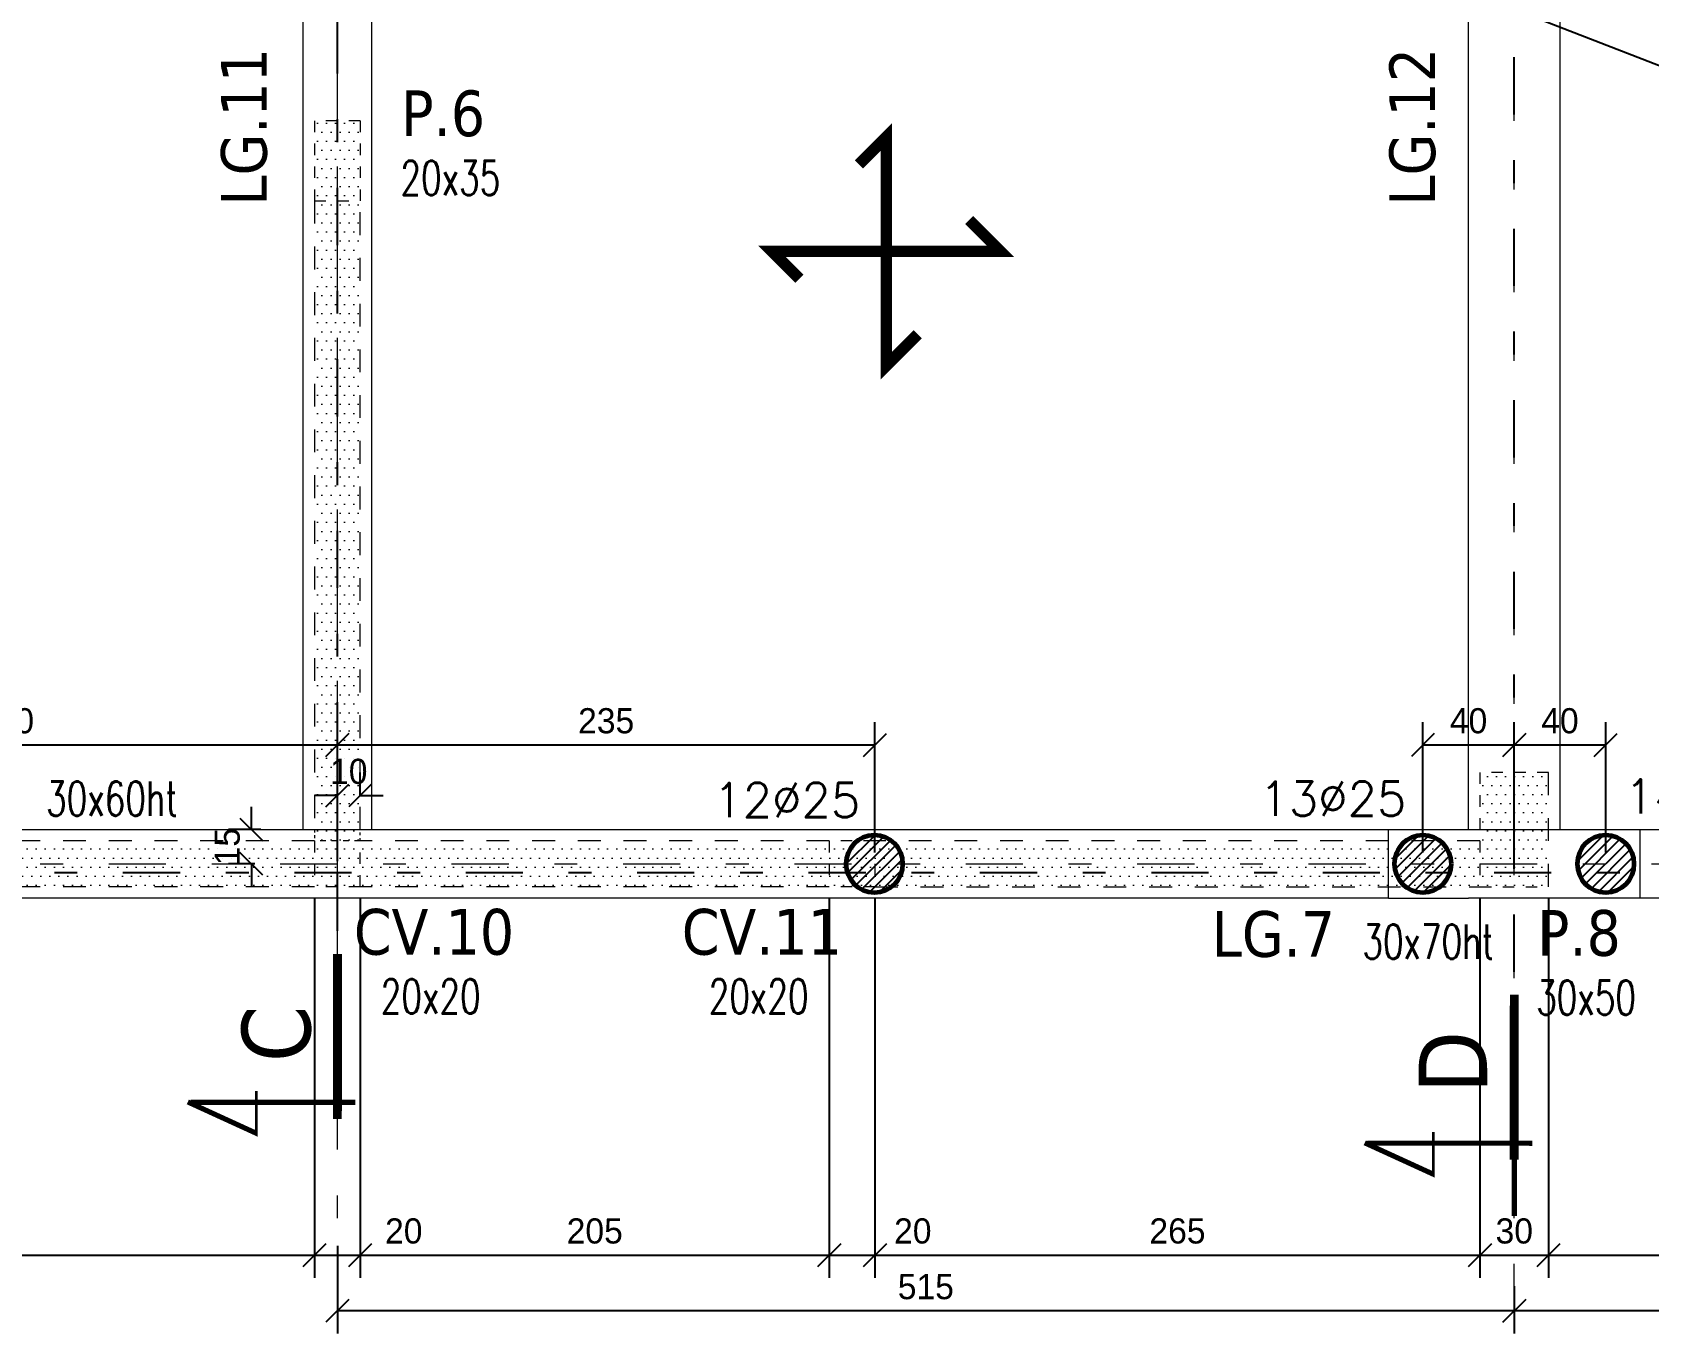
# Model space of a CAD drawing. Header units: centimetres. Extents: x -4069 to 1403, y -6242 to 452.
# Drawn here: x -3472 to -2765, y -1184 to -615 of the extents above; entities that cross this region are included whole.
import ezdxf
from ezdxf.enums import TextEntityAlignment as Align

# ---------------------------------------------------------------- set-up
doc = ezdxf.new("R2010")
doc.units = ezdxf.units.CM
doc.header["$LTSCALE"] = 100
doc.linetypes.add('GrDotted', pattern=[0.4, 0.1, -0.1, 0.1, -0.1])
doc.linetypes.add('GrFeatureAxis', pattern=[0.85, 0.25, -0.2, 0.1, -0.2, 0.1])
for name, color, linetype in [('COTATION', 1, 'Continuous'), ('farges. Bottom view 4 - Souterain', 7, 'Continuous'), ('STR_LABEL', 20, 'Continuous'), ('STR_TXT', 102, 'Continuous')]:
    doc.layers.add(name, color=color, linetype=linetype)
doc.styles.add('EPAIS', font='TAHOMA.TTF')
doc.styles.add('FIN', font='romans.shx')
doc.dimstyles.new('BRUNO-502', dxfattribs={"dimtxt": 11, "dimasz": 10, "dimexe": 10, "dimexo": 5, "dimgap": 5, "dimtad": 1, "dimdec": 0, "dimzin": 0, "dimdsep": 46, "dimtxsty": 'Standard', "dimblk": 'OBLIQUE', "dimcen": 0, "dimclrt": 7, "dimadec": 0, "dimazin": 0, "dimtfac": 1, "dimtdec": 0, "dimtix": 1, "dimtofl": 0, "dimtmove": 0, "dimatfit": 3, "dimldrblk": 'OBLIQUE', "dimfxl": 0, "dimtolj": 1, "dimtzin": 0, "dimarcsym": 0})

# ---------------------------------------------------------------- blocks, each defined once
blk = doc.blocks.new('_OBLIQUE')
at = {"color": 0, "linetype": 'ByBlock'}
blk.add_line((-0.5, -0.5), (0.5, 0.5), dxfattribs=at)
blk = doc.blocks.new('*D35')
at = {"layer": 'COTATION', "color": 0, "lineweight": -2}
for p, q in [((-3343.9, -398.86), (-3974.2, -398.86)), ((-3964.2, -398.86), (-3964.2, -978.86)), ((-3765.27, -978.86), (-3974.2, -978.86))]:
    blk.add_line(p, q, dxfattribs=at)
at = {"layer": 'DEFPOINTS', "color": 0}
for p in [(-3338.9, -398.86), (-3964.2, -978.86), (-3760.27, -978.86)]:
    blk.add_point(p, dxfattribs=at)
at = {"layer": 'COTATION', "color": 0, "lineweight": -2, "xscale": 10, "yscale": 10, "zscale": 10}
for p, rotation in [((-3964.2, -398.86), 90), ((-3964.2, -978.86), 270)]:
    blk.add_blockref('_OBLIQUE', p, dxfattribs=dict(at, rotation=rotation))
at = {"layer": 'COTATION', "color": 7, "insert": (-3974.7, -688.86), "char_height": 11, "attachment_point": 5, "rotation": 90}
blk.add_mtext('\\A1;580', dxfattribs=at)
blk = doc.blocks.new('*D40')
at = {"layer": 'COTATION', "color": 0, "lineweight": -2}
for p, q in [((-3353.9, -438.86), (-3932.53, -438.86)), ((-3922.53, -963.86), (-3922.53, -438.86)), ((-3881.09, -963.86), (-3932.53, -963.86))]:
    blk.add_line(p, q, dxfattribs=at)
at = {"layer": 'DEFPOINTS', "color": 0}
for p in [(-3922.53, -438.86), (-3348.9, -438.86), (-3876.09, -963.86)]:
    blk.add_point(p, dxfattribs=at)
at = {"layer": 'COTATION', "color": 0, "lineweight": -2, "xscale": 10, "yscale": 10, "zscale": 10}
for p, rotation in [((-3922.53, -438.86), 90), ((-3922.53, -963.86), 270)]:
    blk.add_blockref('_OBLIQUE', p, dxfattribs=dict(at, rotation=rotation))
at = {"layer": 'COTATION', "color": 7, "insert": (-3933.03, -701.36), "char_height": 11, "attachment_point": 5, "rotation": 90}
blk.add_mtext('\\A1;525', dxfattribs=at)
blk = doc.blocks.new('*D42')
at = {"layer": 'COTATION', "color": 0, "lineweight": -2}
for p, q in [((-3628.9, -973.86), (-3628.9, -916.85)), ((-3338.9, -977.69), (-3338.9, -916.85)), ((-3628.9, -926.85), (-3338.9, -926.85))]:
    blk.add_line(p, q, dxfattribs=at)
at = {"layer": 'DEFPOINTS', "color": 0}
for p in [(-3338.9, -926.85), (-3628.9, -978.86), (-3338.9, -982.69)]:
    blk.add_point(p, dxfattribs=at)
at = {"layer": 'COTATION', "color": 0, "lineweight": -2, "xscale": 10, "yscale": 10, "zscale": 10, "rotation": 180}
blk.add_blockref('_OBLIQUE', (-3628.9, -926.85), dxfattribs=at)
at = {"layer": 'COTATION', "color": 0, "lineweight": -2, "xscale": 10, "yscale": 10, "zscale": 10}
blk.add_blockref('_OBLIQUE', (-3338.9, -926.85), dxfattribs=at)
at = {"layer": 'COTATION', "color": 7, "insert": (-3483.9, -916.35), "char_height": 11, "attachment_point": 5}
blk.add_mtext('\\A1;290', dxfattribs=at)
blk = doc.blocks.new('*D43')
at = {"layer": 'COTATION', "color": 0, "lineweight": -2}
for p, q in [((-3338.9, -973.86), (-3338.9, -916.85)), ((-3103.66, -973.86), (-3103.66, -916.85)), ((-3338.9, -926.85), (-3103.66, -926.85))]:
    blk.add_line(p, q, dxfattribs=at)
at = {"layer": 'DEFPOINTS', "color": 0}
for p in [(-3103.66, -926.85), (-3338.9, -978.86), (-3103.66, -978.86)]:
    blk.add_point(p, dxfattribs=at)
at = {"layer": 'COTATION', "color": 0, "lineweight": -2, "xscale": 10, "yscale": 10, "zscale": 10, "rotation": 180}
blk.add_blockref('_OBLIQUE', (-3338.9, -926.85), dxfattribs=at)
at = {"layer": 'COTATION', "color": 0, "lineweight": -2, "xscale": 10, "yscale": 10, "zscale": 10}
blk.add_blockref('_OBLIQUE', (-3103.66, -926.85), dxfattribs=at)
at = {"layer": 'COTATION', "color": 7, "insert": (-3221.28, -916.35), "char_height": 11, "attachment_point": 5}
blk.add_mtext('\\A1;235', dxfattribs=at)
blk = doc.blocks.new('*D44')
at = {"layer": 'COTATION', "color": 0, "lineweight": -2}
for p, q in [((-2863.9, -973.86), (-2863.9, -916.85)), ((-2823.9, -973.86), (-2823.9, -916.85)), ((-2863.9, -926.85), (-2823.9, -926.85))]:
    blk.add_line(p, q, dxfattribs=at)
at = {"layer": 'DEFPOINTS', "color": 0}
for p in [(-2823.9, -926.85), (-2863.9, -978.86), (-2823.9, -978.86)]:
    blk.add_point(p, dxfattribs=at)
at = {"layer": 'COTATION', "color": 0, "lineweight": -2, "xscale": 10, "yscale": 10, "zscale": 10, "rotation": 180}
blk.add_blockref('_OBLIQUE', (-2863.9, -926.85), dxfattribs=at)
at = {"layer": 'COTATION', "color": 0, "lineweight": -2, "xscale": 10, "yscale": 10, "zscale": 10}
blk.add_blockref('_OBLIQUE', (-2823.9, -926.85), dxfattribs=at)
at = {"layer": 'COTATION', "color": 7, "insert": (-2843.9, -916.35), "char_height": 11, "attachment_point": 5}
blk.add_mtext('\\A1;40', dxfattribs=at)
blk = doc.blocks.new('*D45')
at = {"layer": 'COTATION', "color": 0, "lineweight": -2}
for p, q in [((-2823.9, -973.86), (-2823.9, -916.85)), ((-2783.9, -973.86), (-2783.9, -916.85)), ((-2823.9, -926.85), (-2783.9, -926.85))]:
    blk.add_line(p, q, dxfattribs=at)
at = {"layer": 'DEFPOINTS', "color": 0}
for p in [(-2783.9, -926.85), (-2823.9, -978.86), (-2783.9, -978.86)]:
    blk.add_point(p, dxfattribs=at)
at = {"layer": 'COTATION', "color": 0, "lineweight": -2, "xscale": 10, "yscale": 10, "zscale": 10, "rotation": 180}
blk.add_blockref('_OBLIQUE', (-2823.9, -926.85), dxfattribs=at)
at = {"layer": 'COTATION', "color": 0, "lineweight": -2, "xscale": 10, "yscale": 10, "zscale": 10}
blk.add_blockref('_OBLIQUE', (-2783.9, -926.85), dxfattribs=at)
at = {"layer": 'COTATION', "color": 7, "insert": (-2803.9, -916.35), "char_height": 11, "attachment_point": 5}
blk.add_mtext('\\A1;40', dxfattribs=at)
blk = doc.blocks.new('*D59')
at = {"layer": 'COTATION', "color": 0, "lineweight": -2}
for p, q in [((-3376.54, -963.86), (-3376.54, -953.86)), ((-3372.4, -963.86), (-3386.54, -963.86)), ((-3375.01, -978.86), (-3386.54, -978.86)), ((-3376.54, -978.86), (-3376.54, -988.86))]:
    blk.add_line(p, q, dxfattribs=at)
at = {"layer": 'DEFPOINTS', "color": 0}
for p in [(-3376.54, -963.86), (-3367.4, -963.86), (-3370.01, -978.86)]:
    blk.add_point(p, dxfattribs=at)
at = {"layer": 'COTATION', "color": 0, "lineweight": -2, "xscale": 10, "yscale": 10, "zscale": 10}
for p, rotation in [((-3376.54, -963.86), 270), ((-3376.54, -978.86), 90)]:
    blk.add_blockref('_OBLIQUE', p, dxfattribs=dict(at, rotation=rotation))
at = {"layer": 'COTATION', "color": 7, "insert": (-3387.04, -971.36), "char_height": 11, "attachment_point": 5, "rotation": 90}
blk.add_mtext('\\A1;15', dxfattribs=at)
blk = doc.blocks.new('*D60')
at = {"layer": 'COTATION', "color": 0, "lineweight": -2}
for p, q in [((-3338.9, -949.04), (-3338.9, -938.98)), ((-3328.9, -949.04), (-3328.9, -938.98)), ((-3338.9, -948.98), (-3348.9, -948.98)), ((-3328.9, -948.98), (-3318.9, -948.98))]:
    blk.add_line(p, q, dxfattribs=at)
at = {"layer": 'DEFPOINTS', "color": 0}
for p in [(-3338.9, -954.04), (-3328.9, -948.98), (-3328.9, -954.04)]:
    blk.add_point(p, dxfattribs=at)
at = {"layer": 'COTATION', "color": 0, "lineweight": -2, "xscale": 10, "yscale": 10, "zscale": 10}
blk.add_blockref('_OBLIQUE', (-3338.9, -948.98), dxfattribs=at)
at = {"layer": 'COTATION', "color": 0, "lineweight": -2, "xscale": 10, "yscale": 10, "zscale": 10, "rotation": 180}
blk.add_blockref('_OBLIQUE', (-3328.9, -948.98), dxfattribs=at)
at = {"layer": 'COTATION', "color": 7, "insert": (-3333.9, -938.48), "char_height": 11, "attachment_point": 5}
blk.add_mtext('\\A1;10', dxfattribs=at)
blk = doc.blocks.new('*D69')
at = {"layer": 'COTATION', "color": 0, "lineweight": -2}
for p, q in [((-2823.9, -1163.62), (-2823.9, -1184.35)), ((-2224.9, -1169.35), (-2224.9, -1164.35)), ((-2224.9, -1174.35), (-2823.9, -1174.35))]:
    blk.add_line(p, q, dxfattribs=at)
at = {"layer": 'DEFPOINTS', "color": 0}
for p in [(-2823.9, -1158.62), (-2823.9, -1174.35), (-2224.9, -1174.35)]:
    blk.add_point(p, dxfattribs=at)
at = {"layer": 'COTATION', "color": 0, "lineweight": -2, "xscale": 10, "yscale": 10, "zscale": 10, "rotation": 180}
blk.add_blockref('_OBLIQUE', (-2823.9, -1174.35), dxfattribs=at)
at = {"layer": 'COTATION', "color": 0, "lineweight": -2, "xscale": 10, "yscale": 10, "zscale": 10}
blk.add_blockref('_OBLIQUE', (-2224.9, -1174.35), dxfattribs=at)
at = {"layer": 'COTATION', "color": 7, "insert": (-2524.4, -1163.85), "char_height": 11, "attachment_point": 5}
blk.add_mtext('\\A1;599', dxfattribs=at)
blk = doc.blocks.new('*D70')
at = {"layer": 'COTATION', "color": 0, "lineweight": -2}
for p, q in [((-3338.9, -1145.95), (-3338.9, -1184.35)), ((-2823.9, -1163.62), (-2823.9, -1184.35)), ((-2823.9, -1174.35), (-3338.9, -1174.35))]:
    blk.add_line(p, q, dxfattribs=at)
at = {"layer": 'DEFPOINTS', "color": 0}
for p in [(-3338.9, -1140.95), (-2823.9, -1158.62), (-3338.9, -1174.35)]:
    blk.add_point(p, dxfattribs=at)
at = {"layer": 'COTATION', "color": 0, "lineweight": -2, "xscale": 10, "yscale": 10, "zscale": 10, "rotation": 180}
blk.add_blockref('_OBLIQUE', (-3338.9, -1174.35), dxfattribs=at)
at = {"layer": 'COTATION', "color": 0, "lineweight": -2, "xscale": 10, "yscale": 10, "zscale": 10}
blk.add_blockref('_OBLIQUE', (-2823.9, -1174.35), dxfattribs=at)
at = {"layer": 'COTATION', "color": 7, "insert": (-3081.4, -1163.85), "char_height": 11, "attachment_point": 5}
blk.add_mtext('\\A1;515', dxfattribs=at)
blk = doc.blocks.new('*D72')
at = {"layer": 'COTATION', "color": 0, "lineweight": -2}
for p, q in [((-3848.9, -993.86), (-3848.9, -1160)), ((-3348.9, -993.86), (-3348.9, -1160)), ((-3848.9, -1150), (-3348.9, -1150))]:
    blk.add_line(p, q, dxfattribs=at)
at = {"layer": 'DEFPOINTS', "color": 0}
for p in [(-3848.9, -988.86), (-3348.9, -988.86), (-3348.9, -1150)]:
    blk.add_point(p, dxfattribs=at)
at = {"layer": 'COTATION', "color": 0, "lineweight": -2, "xscale": 10, "yscale": 10, "zscale": 10, "rotation": 180}
blk.add_blockref('_OBLIQUE', (-3848.9, -1150), dxfattribs=at)
at = {"layer": 'COTATION', "color": 0, "lineweight": -2, "xscale": 10, "yscale": 10, "zscale": 10}
blk.add_blockref('_OBLIQUE', (-3348.9, -1150), dxfattribs=at)
at = {"layer": 'COTATION', "color": 7, "insert": (-3598.9, -1139.5), "char_height": 11, "attachment_point": 5}
blk.add_mtext('\\A1;500', dxfattribs=at)
blk = doc.blocks.new('*D73')
at = {"layer": 'COTATION', "color": 0, "lineweight": -2}
for p, q in [((-3348.9, -993.86), (-3348.9, -1160)), ((-3328.9, -993.86), (-3328.9, -1160)), ((-3348.9, -1150), (-3328.9, -1150))]:
    blk.add_line(p, q, dxfattribs=at)
at = {"layer": 'DEFPOINTS', "color": 0}
for p in [(-3348.9, -988.86), (-3328.9, -988.86), (-3328.9, -1150)]:
    blk.add_point(p, dxfattribs=at)
at = {"layer": 'COTATION', "color": 0, "lineweight": -2, "xscale": 10, "yscale": 10, "zscale": 10, "rotation": 180}
blk.add_blockref('_OBLIQUE', (-3348.9, -1150), dxfattribs=at)
at = {"layer": 'COTATION', "color": 0, "lineweight": -2, "xscale": 10, "yscale": 10, "zscale": 10}
blk.add_blockref('_OBLIQUE', (-3328.9, -1150), dxfattribs=at)
at = {"layer": 'COTATION', "color": 7, "insert": (-3309.84, -1139.5), "char_height": 11, "attachment_point": 5}
blk.add_mtext('\\A1;20', dxfattribs=at)
blk = doc.blocks.new('*D74')
at = {"layer": 'COTATION', "color": 0, "lineweight": -2}
for p, q in [((-3328.9, -993.86), (-3328.9, -1160)), ((-3123.66, -993.86), (-3123.66, -1160)), ((-3328.9, -1150), (-3123.66, -1150))]:
    blk.add_line(p, q, dxfattribs=at)
at = {"layer": 'DEFPOINTS', "color": 0}
for p in [(-3328.9, -988.86), (-3123.66, -988.86), (-3123.66, -1150)]:
    blk.add_point(p, dxfattribs=at)
at = {"layer": 'COTATION', "color": 0, "lineweight": -2, "xscale": 10, "yscale": 10, "zscale": 10, "rotation": 180}
blk.add_blockref('_OBLIQUE', (-3328.9, -1150), dxfattribs=at)
at = {"layer": 'COTATION', "color": 0, "lineweight": -2, "xscale": 10, "yscale": 10, "zscale": 10}
blk.add_blockref('_OBLIQUE', (-3123.66, -1150), dxfattribs=at)
at = {"layer": 'COTATION', "color": 7, "insert": (-3226.28, -1139.5), "char_height": 11, "attachment_point": 5}
blk.add_mtext('\\A1;205', dxfattribs=at)
blk = doc.blocks.new('*D75')
at = {"layer": 'COTATION', "color": 0, "lineweight": -2}
for p, q in [((-3123.66, -993.86), (-3123.66, -1160)), ((-3103.66, -993.86), (-3103.66, -1160)), ((-3123.66, -1150), (-3103.66, -1150))]:
    blk.add_line(p, q, dxfattribs=at)
at = {"layer": 'DEFPOINTS', "color": 0}
for p in [(-3123.66, -988.86), (-3103.66, -988.86), (-3103.66, -1150)]:
    blk.add_point(p, dxfattribs=at)
at = {"layer": 'COTATION', "color": 0, "lineweight": -2, "xscale": 10, "yscale": 10, "zscale": 10, "rotation": 180}
blk.add_blockref('_OBLIQUE', (-3123.66, -1150), dxfattribs=at)
at = {"layer": 'COTATION', "color": 0, "lineweight": -2, "xscale": 10, "yscale": 10, "zscale": 10}
blk.add_blockref('_OBLIQUE', (-3103.66, -1150), dxfattribs=at)
at = {"layer": 'COTATION', "color": 7, "insert": (-3087.09, -1139.5), "char_height": 11, "attachment_point": 5}
blk.add_mtext('\\A1;20', dxfattribs=at)
blk = doc.blocks.new('*D76')
at = {"layer": 'COTATION', "color": 0, "lineweight": -2}
for p, q in [((-3103.66, -993.86), (-3103.66, -1160)), ((-2838.9, -993.86), (-2838.9, -1160)), ((-3103.66, -1150), (-2838.9, -1150))]:
    blk.add_line(p, q, dxfattribs=at)
at = {"layer": 'DEFPOINTS', "color": 0}
for p in [(-3103.66, -988.86), (-2838.9, -988.86), (-2838.9, -1150)]:
    blk.add_point(p, dxfattribs=at)
at = {"layer": 'COTATION', "color": 0, "lineweight": -2, "xscale": 10, "yscale": 10, "zscale": 10, "rotation": 180}
blk.add_blockref('_OBLIQUE', (-3103.66, -1150), dxfattribs=at)
at = {"layer": 'COTATION', "color": 0, "lineweight": -2, "xscale": 10, "yscale": 10, "zscale": 10}
blk.add_blockref('_OBLIQUE', (-2838.9, -1150), dxfattribs=at)
at = {"layer": 'COTATION', "color": 7, "insert": (-2971.28, -1139.5), "char_height": 11, "attachment_point": 5}
blk.add_mtext('\\A1;265', dxfattribs=at)
blk = doc.blocks.new('*D77')
at = {"layer": 'COTATION', "color": 0, "lineweight": -2}
for p, q in [((-2838.9, -993.86), (-2838.9, -1160)), ((-2808.9, -993.86), (-2808.9, -1160)), ((-2838.9, -1150), (-2808.9, -1150))]:
    blk.add_line(p, q, dxfattribs=at)
at = {"layer": 'DEFPOINTS', "color": 0}
for p in [(-2838.9, -988.86), (-2808.9, -988.86), (-2808.9, -1150)]:
    blk.add_point(p, dxfattribs=at)
at = {"layer": 'COTATION', "color": 0, "lineweight": -2, "xscale": 10, "yscale": 10, "zscale": 10, "rotation": 180}
blk.add_blockref('_OBLIQUE', (-2838.9, -1150), dxfattribs=at)
at = {"layer": 'COTATION', "color": 0, "lineweight": -2, "xscale": 10, "yscale": 10, "zscale": 10}
blk.add_blockref('_OBLIQUE', (-2808.9, -1150), dxfattribs=at)
at = {"layer": 'COTATION', "color": 7, "insert": (-2823.9, -1139.5), "char_height": 11, "attachment_point": 5}
blk.add_mtext('\\A1;30', dxfattribs=at)
blk = doc.blocks.new('*D78')
at = {"layer": 'COTATION', "color": 0, "lineweight": -2}
for p, q in [((-2808.9, -993.86), (-2808.9, -1160)), ((-2239.9, -993.86), (-2239.9, -1160)), ((-2808.9, -1150), (-2239.9, -1150))]:
    blk.add_line(p, q, dxfattribs=at)
at = {"layer": 'DEFPOINTS', "color": 0}
for p in [(-2808.9, -988.86), (-2239.9, -988.86), (-2239.9, -1150)]:
    blk.add_point(p, dxfattribs=at)
at = {"layer": 'COTATION', "color": 0, "lineweight": -2, "xscale": 10, "yscale": 10, "zscale": 10, "rotation": 180}
blk.add_blockref('_OBLIQUE', (-2808.9, -1150), dxfattribs=at)
at = {"layer": 'COTATION', "color": 0, "lineweight": -2, "xscale": 10, "yscale": 10, "zscale": 10}
blk.add_blockref('_OBLIQUE', (-2239.9, -1150), dxfattribs=at)
at = {"layer": 'COTATION', "color": 7, "insert": (-2524.4, -1139.5), "char_height": 11, "attachment_point": 5}
blk.add_mtext('\\A1;569', dxfattribs=at)

msp = doc.modelspace()

# ---------------------------------------------------------------- hatches: boundary and pattern name
at = {"layer": 'farges. Bottom view 4 - Souterain', "linetype": 'Continuous', "lineweight": 20}
h = msp.add_hatch(dxfattribs=at)
h.set_pattern_fill('DOTS', color=9, scale=2.5, style=0)
h.paths.add_polyline_path([(-3348.9, -653.86), (-3348.9, -688.86), (-3328.9, -688.86), (-3328.9, -653.86)])
h = msp.add_hatch(dxfattribs=at)
h.set_pattern_fill('DOTS', color=9, scale=2.5, style=0)
h.paths.add_polyline_path([(-3328.9, -688.86), (-3348.9, -688.86), (-3348.9, -968.86), (-3328.9, -968.86)])
h = msp.add_hatch(dxfattribs=at)
h.set_pattern_fill('DOTS', color=9, scale=2.5, style=0)
h.paths.add_polyline_path([(-2838.9, -938.86), (-2838.9, -988.86), (-2808.9, -988.86), (-2808.9, -938.86)])
h = msp.add_hatch(dxfattribs=at)
h.set_pattern_fill('DOTS', color=9, scale=2.5, style=0)
h.paths.add_polyline_path([(-3348.9, -988.86), (-3348.9, -968.86), (-3598.9, -968.86), (-3598.9, -988.86)])
h = msp.add_hatch(dxfattribs=at)
h.set_pattern_fill('DOTS', color=9, scale=2.5, style=0)
h.paths.add_polyline_path([(-3348.9, -968.86), (-3348.9, -988.86), (-3328.9, -988.86), (-3328.9, -968.86)])
h = msp.add_hatch(dxfattribs=at)
h.set_pattern_fill('DOTS', color=9, scale=2.5, style=0)
h.paths.add_polyline_path([(-3123.66, -988.86), (-3123.66, -968.86), (-3328.9, -968.86), (-3328.9, -988.86)])
h = msp.add_hatch(dxfattribs=at)
h.set_pattern_fill('DOTS', color=9, scale=2.5, style=0)
h.paths.add_polyline_path([(-3123.66, -968.86), (-3123.66, -988.86), (-3103.66, -988.86), (-3103.66, -968.86)])
at = {"layer": 'farges. Bottom view 4 - Souterain', "linetype": 'Continuous', "lineweight": -3}
h = msp.add_hatch(dxfattribs=at)
h.set_pattern_fill('ANSI31', color=1, style=0)
h.paths.add_polyline_path([(-3116.01, -981.97), (-3116.4, -978.86), (-3116.01, -975.75), (-3114.86, -972.84), (-3113.02, -970.3), (-3110.6, -968.31), (-3107.77, -966.97), (-3104.69, -966.39), (-3101.56, -966.58), (-3098.58, -967.55), (-3095.94, -969.23), (-3093.79, -971.51), (-3092.28, -974.26), (-3091.5, -977.29), (-3091.5, -980.43), (-3092.28, -983.46), (-3093.79, -986.21), (-3095.94, -988.49), (-3098.58, -990.17), (-3101.56, -991.14), (-3104.69, -991.34), (-3107.77, -990.75), (-3110.6, -989.42), (-3113.02, -987.42), (-3114.86, -984.88)])
at = {"layer": 'farges. Bottom view 4 - Souterain', "linetype": 'Continuous', "lineweight": 20}
h = msp.add_hatch(dxfattribs=at)
h.set_pattern_fill('DOTS', color=9, scale=2.5, style=0)
h.paths.add_polyline_path([(-3103.66, -968.86), (-3103.66, -988.86), (-2838.9, -988.86), (-2838.9, -968.86)])
at = {"layer": 'farges. Bottom view 4 - Souterain', "linetype": 'Continuous', "lineweight": -3}
h = msp.add_hatch(dxfattribs=at)
h.set_pattern_fill('ANSI31', color=1, style=0)
h.paths.add_polyline_path([(-2876.01, -981.97), (-2876.4, -978.86), (-2876.01, -975.75), (-2874.86, -972.84), (-2873.02, -970.3), (-2870.6, -968.31), (-2867.77, -966.97), (-2864.69, -966.39), (-2861.56, -966.58), (-2858.58, -967.55), (-2855.94, -969.23), (-2853.79, -971.51), (-2852.28, -974.26), (-2851.5, -977.29), (-2851.5, -980.43), (-2852.28, -983.46), (-2853.79, -986.21), (-2855.94, -988.49), (-2858.58, -990.17), (-2861.56, -991.14), (-2864.69, -991.34), (-2867.77, -990.75), (-2870.6, -989.42), (-2873.02, -987.42), (-2874.86, -984.88)])
h = msp.add_hatch(dxfattribs=at)
h.set_pattern_fill('ANSI31', color=1, style=0)
h.paths.add_polyline_path([(-2796.01, -981.97), (-2796.4, -978.86), (-2796.01, -975.75), (-2794.86, -972.84), (-2793.02, -970.3), (-2790.6, -968.31), (-2787.77, -966.97), (-2784.69, -966.39), (-2781.56, -966.58), (-2778.58, -967.55), (-2775.94, -969.23), (-2773.79, -971.51), (-2772.28, -974.26), (-2771.5, -977.29), (-2771.5, -980.43), (-2772.28, -983.46), (-2773.79, -986.21), (-2775.94, -988.49), (-2778.58, -990.17), (-2781.56, -991.14), (-2784.69, -991.34), (-2787.77, -990.75), (-2790.6, -989.42), (-2793.02, -987.42), (-2794.86, -984.88)])

# ---------------------------------------------------------------- linework, layer by layer
at = {"color": 1, "linetype": 'ByBlock', "const_width": 5}
for points in [[(-3110.68, -672.97), (-3098.69, -660.98), (-3098.69, -710.98)], [(-3098.69, -710.98), (-3048.69, -710.98), (-3062.44, -697.23)], [(-3136.7, -722.97), (-3148.69, -710.98), (-3098.69, -710.98)], [(-3098.69, -710.98), (-3098.69, -760.98), (-3084.94, -747.23)]]:
    msp.add_lwpolyline(points, dxfattribs=at)
at = {"layer": 'farges. Bottom view 4 - Souterain', "color": 251, "linetype": 'GrFeatureAxis', "lineweight": 18}
for p, q in [((-3338.9, -1178.86), (-3338.9, -198.86)), ((-2823.9, -1178.86), (-2823.9, -198.86)), ((-4038.9, -978.86), (-989.59, -978.86))]:
    msp.add_line(p, q, dxfattribs=at)
at = {"layer": 'farges. Bottom view 4 - Souterain', "color": 102, "linetype": 'Continuous', "lineweight": 20}
for p, q in [((-3353.9, -963.86), (-3353.9, -383.86)), ((-3323.9, -413.86), (-3323.9, -963.86)), ((-2843.9, -963.86), (-2843.9, -458.86)), ((-2803.9, -458.86), (-2803.9, -963.86)), ((-3948.9, -963.86), (-3353.9, -963.86)), ((-3353.9, -963.86), (-2878.9, -963.86)), ((-2878.9, -963.86), (-2769, -963.86)), ((-2878.9, -993.86), (-2878.9, -963.86)), ((-2769, -963.86), (-2279.9, -963.86)), ((-2769, -963.86), (-2769, -993.86)), ((-2878.9, -993.86), (-3948.9, -993.86)), ((-2878.9, -993.86), (-2843.9, -993.86)), ((-2803.9, -993.86), (-2843.9, -993.86)), ((-2769, -993.86), (-2803.9, -993.86)), ((-2279.9, -993.86), (-2769, -993.86))]:
    msp.add_line(p, q, dxfattribs=at)
at = {"layer": 'farges. Bottom view 4 - Souterain', "color": 9, "linetype": 'GrDotted', "lineweight": 15, "ltscale": 0.5}
for p, q in [((-3348.9, -653.86), (-3348.9, -688.86)), ((-3328.9, -653.86), (-3348.9, -653.86)), ((-3328.9, -653.86), (-3328.9, -688.86)), ((-3348.9, -688.86), (-3328.9, -688.86)), ((-2838.9, -938.86), (-2838.9, -968.86)), ((-2808.9, -938.86), (-2838.9, -938.86)), ((-3103.66, -968.86), (-3123.66, -968.86)), ((-3328.9, -988.86), (-3348.9, -988.86)), ((-3103.66, -988.86), (-3123.66, -988.86)), ((-2838.9, -988.86), (-2808.9, -988.86))]:
    msp.add_line(p, q, dxfattribs=at)
at = {"layer": 'farges. Bottom view 4 - Souterain', "color": 9, "linetype": 'GrDotted', "lineweight": 15}
for p, q in [((-3348.9, -688.86), (-3348.9, -963.86)), ((-3328.9, -963.86), (-3328.9, -688.86)), ((-2808.9, -988.86), (-2808.9, -938.86)), ((-3348.9, -968.86), (-3598.9, -968.86)), ((-3123.66, -968.86), (-3328.9, -968.86)), ((-2838.9, -968.86), (-3103.66, -968.86)), ((-3348.9, -988.86), (-3598.9, -988.86)), ((-3123.66, -988.86), (-3328.9, -988.86)), ((-3103.66, -988.86), (-2838.9, -988.86))]:
    msp.add_line(p, q, dxfattribs=at)
at = {"layer": 'farges. Bottom view 4 - Souterain', "color": 9, "linetype": 'GrDotted', "lineweight": 15, "ltscale": 0.125}
for p, q in [((-3348.9, -963.86), (-3348.9, -968.86)), ((-3328.9, -968.86), (-3328.9, -963.86))]:
    msp.add_line(p, q, dxfattribs=at)
at = {"layer": 'farges. Bottom view 4 - Souterain', "color": 9, "linetype": 'GrDotted', "lineweight": 20, "ltscale": 0.5}
for p, q in [((-3348.9, -968.86), (-3348.9, -988.86)), ((-3328.9, -988.86), (-3328.9, -968.86)), ((-3123.66, -968.86), (-3123.66, -988.86)), ((-3103.66, -968.86), (-3103.66, -988.86)), ((-2838.9, -968.86), (-2838.9, -988.86))]:
    msp.add_line(p, q, dxfattribs=at)
at = {"layer": 'farges. Bottom view 4 - Souterain', "color": 9, "linetype": 'GrDotted', "lineweight": 20, "ltscale": 0.25}
for p, q in [((-3338.9, -968.86), (-3348.9, -968.86)), ((-3328.9, -968.86), (-3338.9, -968.86))]:
    msp.add_line(p, q, dxfattribs=at)
at = {"layer": 'farges. Bottom view 4 - Souterain', "color": 7, "linetype": 'GrFeatureAxis', "lineweight": -3}
for points in [[(-3338.9, -1083.2), (-3338.9, -255.45)], [(-2823.9, -1101.08), (-2823.9, -255.91)], [(-4032.71, -982.69), (-1168.42, -982.69)]]:
    msp.add_lwpolyline(points, dxfattribs=at)
at = {"layer": 'farges. Bottom view 4 - Souterain', "color": 7, "linetype": 'Continuous', "lineweight": -3, "const_width": 2.4}
msp.add_lwpolyline([(-2823.94, -1069.23), (-2823.86, -1132.93)], dxfattribs=at)
at = {"layer": 'farges. Bottom view 4 - Souterain', "color": 6, "linetype": 'Continuous', "lineweight": 60}
for centre in [(-3103.9, -978.86), (-2863.9, -978.86), (-2783.9, -978.86)]:
    msp.add_ellipse(centre, major_axis=(8.84, 8.84), ratio=1, start_param=5.497787, end_param=11.780972, dxfattribs=at)
at = {"layer": 'STR_LABEL'}
msp.add_line((-2551.75, -710.98), (-3328.9, -408.86), dxfattribs=at)
at = {"layer": 'STR_TXT', "color": 4}
for points, const_width in [([(-3338.88, -1018.25), (-3338.91, -1090.4)], 3.92), ([(-2823.88, -1036.12), (-2823.91, -1108.27)], 3.92), ([(-3331.05, -1083.2), (-3403.13, -1083.18)], 2.24), ([(-2816.05, -1101.08), (-2888.13, -1101.06)], 2.24)]:
    msp.add_lwpolyline(points, dxfattribs=dict(at, const_width=const_width))
for points in [[(-3404.34, -1083.01, 2.24, 2.24, 0), (-3374.34, -1096.73, 1.12, 1.12, 0), (-3374.34, -1078.22, 1.12, 1.12, 0)], [(-2889.34, -1100.88, 2.24, 2.24, 0), (-2859.34, -1114.6, 1.12, 1.12, 0), (-2859.34, -1096.1, 1.12, 1.12, 0)]]:
    msp.add_lwpolyline(points, format="xyseb", dxfattribs=at)

# ---------------------------------------------------------------- texts
at = {"layer": 'STR_TXT', "style": 'EPAIS'}
for s, p in [('LG.11', (-3379.81, -656.46, 188)), ('LG.12', (-2868.56, -656.46, 188))]:
    msp.add_text(s, height=20, rotation=90, dxfattribs=at).set_placement(p, align=Align.MIDDLE_CENTER)
for s, p in [('P.6', (-3292.62, -650.58, 188)), ('CV.10', (-3296.62, -1008.58, 188)), ('CV.11', (-3153.12, -1008.58, 188)), ('LG.7', (-2929.27, -1009.53, 188)), ('P.8', (-2795.62, -1009.08, 188))]:
    msp.add_text(s, height=20, dxfattribs=at).set_placement(p, align=Align.MIDDLE_CENTER)
at = {"layer": 'STR_TXT', "style": 'FIN', "width": 0.7}
for s, p in [('20x35', (-3289.46, -690.84, 188)), ('30x60ht ', (-3433.94, -962.34)), ('30x70ht ', (-2857.96, -1024.95)), ('20x20 ', (-3294.46, -1048.84, 188)), ('20x20 ', (-3150.96, -1048.84, 188)), ('30x50', (-2792.46, -1049.34, 188))]:
    msp.add_text(s, height=15, dxfattribs=at).set_placement(p, align=Align.BOTTOM_CENTER)
at = {"layer": 'STR_TXT', "color": 4, "style": 'EPAIS'}
for s, p in [('C ', (-3365.75, -1047.64, -1616.23)), ('D', (-2850.75, -1065.52, -1616.23))]:
    msp.add_text(s, height=30, rotation=90, dxfattribs=at).set_placement(p, align=Align.MIDDLE_CENTER)
at = {"layer": 'STR_TXT', "char_height": 15, "attachment_point": 5, "style": 'FIN'}
for s, insert in [('{\\Fsimplex|c0;12%%C25}', (-3142.25, -951)), ('{\\Fsimplex|c0;13%%C25}', (-2903.28, -950.36)), ('{\\Fsimplex|c0;14%%C25}', (-2743.46, -949.36))]:
    msp.add_mtext(s, dxfattribs=dict(at, insert=insert))

# ---------------------------------------------------------------- dimensions: what is measured, and where the dimension line sits
at = {"layer": 'COTATION'}
for base, p1, p2, picture, middle in [((-3964.2, -978.86), (-3338.9, -398.86), (-3760.27, -978.86), '*D35', (-3974.7, -688.86)), ((-3376.54, -963.86), (-3370.01, -978.86), (-3367.4, -963.86), '*D59', (-3387.04, -971.36))]:
    dim = msp.add_linear_dim(base=base, p1=p1, p2=p2, angle=90, dimstyle='BRUNO-502', dxfattribs=at)
    dim.commit()
    dim.dimension.update_dxf_attribs({"geometry": picture, "text_midpoint": middle})
dim = msp.add_linear_dim(base=(-3922.53, -438.86), p1=(-3876.09, -963.86), p2=(-3348.9, -438.86), angle=90, dimstyle='BRUNO-502', override={"dimtmove": 1}, dxfattribs=at)
dim.commit()
dim.dimension.update_dxf_attribs({"geometry": '*D40', "text_midpoint": (-3933.03, -701.36)})
for base, p1, p2, picture, middle in [((-3338.9, -926.85), (-3628.9, -978.86), (-3338.9, -982.69), '*D42', (-3483.9, -916.35)), ((-3103.66, -926.85), (-3338.9, -978.86), (-3103.66, -978.86), '*D43', (-3221.28, -916.35)), ((-2823.9, -926.85), (-2863.9, -978.86), (-2823.9, -978.86), '*D44', (-2843.9, -916.35)), ((-3328.9, -948.98), (-3338.9, -954.04), (-3328.9, -954.04), '*D60', (-3333.9, -938.48))]:
    dim = msp.add_linear_dim(base=base, p1=p1, p2=p2, dimstyle='BRUNO-502', dxfattribs=at)
    dim.commit()
    dim.dimension.update_dxf_attribs({"geometry": picture, "text_midpoint": middle})
for base, p1, p2, picture, middle in [((-2783.9, -926.85), (-2823.9, -978.86), (-2783.9, -978.86), '*D45', (-2803.9, -916.35)), ((-3348.9, -1150), (-3848.9, -988.86), (-3348.9, -988.86), '*D72', (-3598.9, -1139.5)), ((-3123.66, -1150), (-3328.9, -988.86), (-3123.66, -988.86), '*D74', (-3226.28, -1139.5)), ((-2838.9, -1150), (-3103.66, -988.86), (-2838.9, -988.86), '*D76', (-2971.28, -1139.5)), ((-2808.9, -1150), (-2838.9, -988.86), (-2808.9, -988.86), '*D77', (-2823.9, -1139.5)), ((-2239.9, -1150), (-2808.9, -988.86), (-2239.9, -988.86), '*D78', (-2524.4, -1139.5)), ((-3338.9, -1174.35), (-2823.9, -1158.62), (-3338.9, -1140.95), '*D70', (-3081.4, -1163.85)), ((-2823.9, -1174.35), (-2224.9, -1174.35), (-2823.9, -1158.62), '*D69', (-2524.4, -1163.85))]:
    dim = msp.add_linear_dim(base=base, p1=p1, p2=p2, dimstyle='BRUNO-502', override={"dimtmove": 1}, dxfattribs=at)
    dim.commit()
    dim.dimension.update_dxf_attribs({"geometry": picture, "text_midpoint": middle})
for base, p1, p2, picture, middle in [((-3328.9, -1150), (-3348.9, -988.86), (-3328.9, -988.86), '*D73', (-3309.84, -1150)), ((-3103.66, -1150), (-3123.66, -988.86), (-3103.66, -988.86), '*D75', (-3087.09, -1150))]:
    dim = msp.add_linear_dim(base=base, p1=p1, p2=p2, dimstyle='BRUNO-502', override={"dimtmove": 1}, dxfattribs=at)
    dim.commit()
    dim.dimension.update_dxf_attribs({"geometry": picture, "text_midpoint": middle, "dimtype": 160})

doc.saveas('drawing.dxf')
